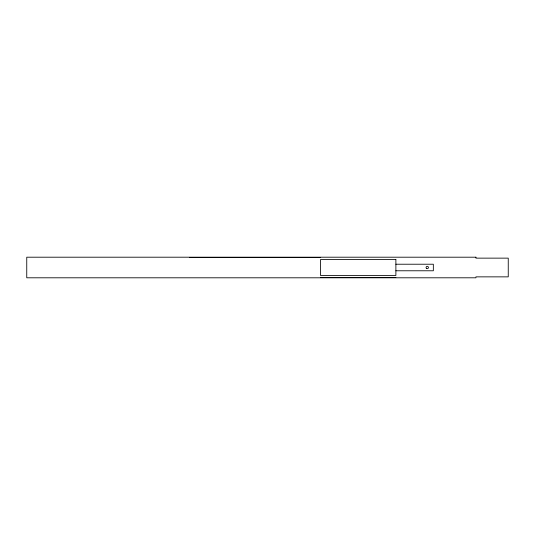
<?xml version="1.0" encoding="UTF-8"?>
<svg xmlns="http://www.w3.org/2000/svg" width="535" height="535" viewBox="0 0 535 535"><rect width="100%" height="100%" fill="white"/><g stroke="black" fill="none" stroke-linecap="round" stroke-linejoin="round"><path stroke-width="0.8" d="M189.497 257.549L320.498 257.549M395.88 264.223L433.337 264.223L433.337 270.777L395.88 270.777M320.498 277.451L395.88 277.451M475.943 257.201L26.75 257.201L26.75 277.799L475.943 277.799L475.943 276.862L508.25 276.862L508.25 258.137L475.943 258.137L475.943 257.201M395.88 259.542L320.498 259.542L320.498 275.458L395.88 275.458L395.88 259.542M426.662 268.516A1.17 1.17 0 0 0 428.421 267.5A1.17 1.17 0 0 0 426.662 266.483A1.17 1.17 0 0 0 426.662 268.516"/></g></svg>
